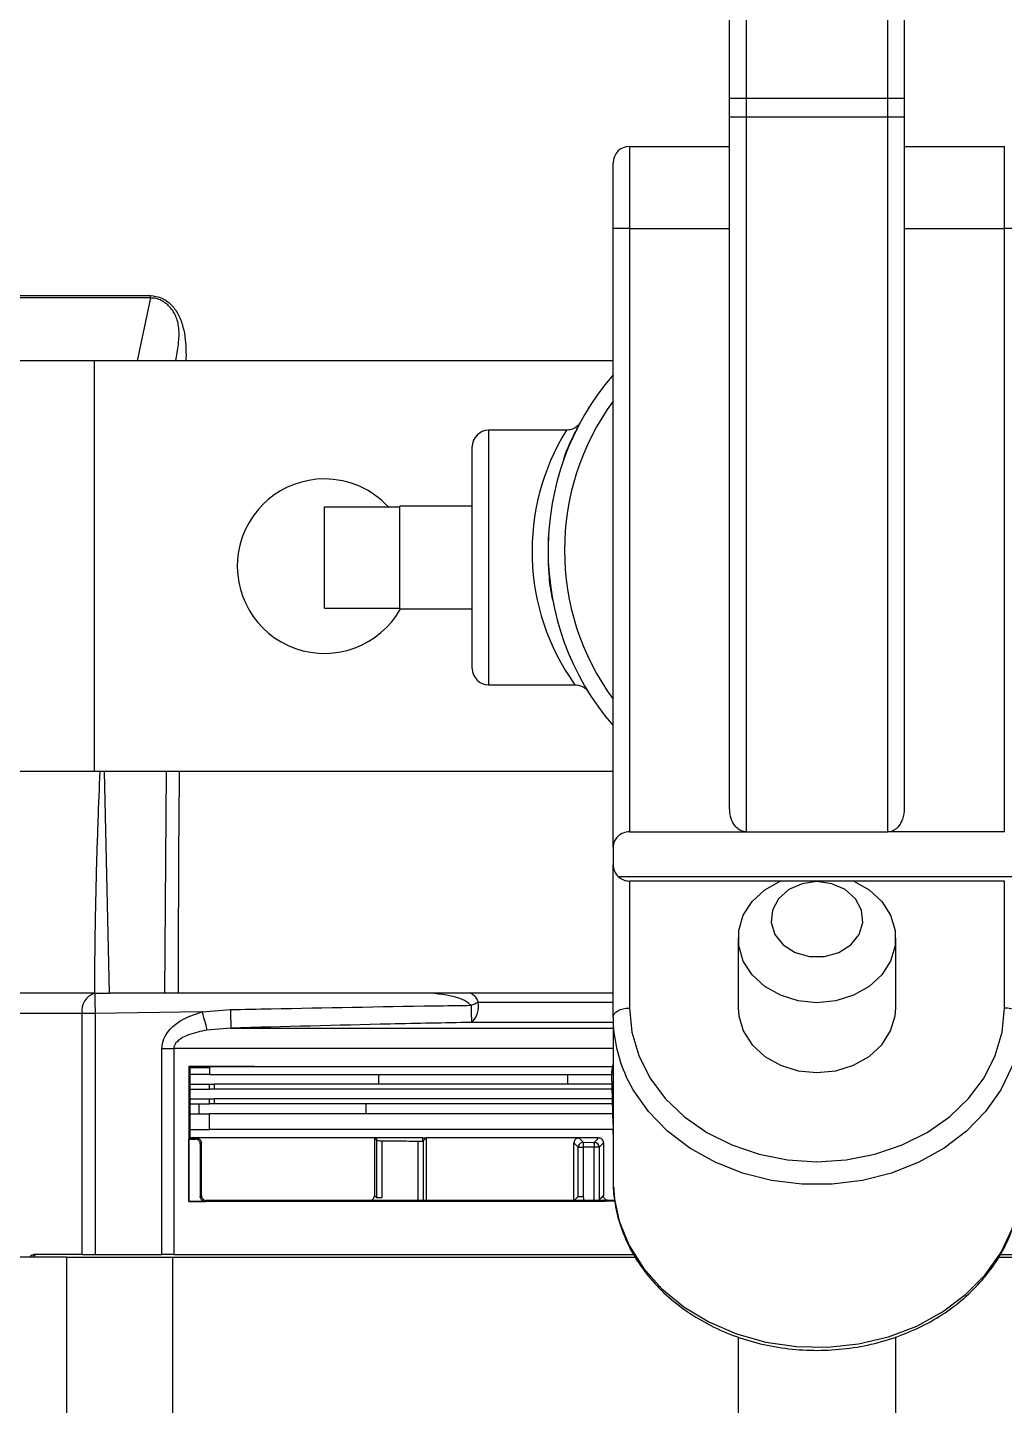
# Model space of a CAD drawing. Extents: x 7 to 113, y 1 to 87.
# Drawn here: x 46.604 to 49.579, y 72.85 to 77.045 of the extents above; entities that cross this region are included whole.
import ezdxf

# ---------------------------------------------------------------- set-up
doc = ezdxf.new("R2010")
doc.units = 0
doc.header["$MEASUREMENT"] = 0
doc.layers.add('OBJECT', color=7, linetype='CONTINUOUS')

msp = doc.modelspace()

# ---------------------------------------------------------------- linework, layer by layer
at = {"layer": 'OBJECT'}
for p, q in [((48.7923, 77.5798), (48.7923, 76.8298)), ((49.2243, 76.8298), (49.2243, 77.5798)), ((48.7423, 76.8298), (48.7423, 77.5298)), ((49.2743, 77.5298), (49.2743, 76.8298)), ((48.7423, 76.8298), (48.7923, 76.8298)), ((48.7423, 76.7732), (48.7423, 76.8298)), ((48.7923, 76.8298), (49.2243, 76.8298)), ((48.7923, 76.8298), (48.7923, 76.7732)), ((49.2243, 76.7732), (49.2243, 76.8298)), ((49.2243, 76.8298), (49.2743, 76.8298)), ((49.2743, 76.8298), (49.2743, 76.7732)), ((48.7423, 74.6681), (48.7423, 76.7732)), ((48.7423, 76.7732), (48.7923, 76.7732)), ((48.7923, 76.7732), (49.2243, 76.7732)), ((48.7923, 76.7732), (48.7923, 74.5965)), ((49.2243, 74.5965), (49.2243, 76.7732)), ((49.2243, 76.7732), (49.2743, 76.7732)), ((49.2743, 76.7732), (49.2743, 74.6681)), ((48.4373, 76.6828), (48.4373, 76.4328)), ((48.4373, 76.6828), (48.7423, 76.6828)), ((49.2743, 76.6828), (49.5793, 76.6828)), ((49.5793, 76.4328), (49.5793, 76.6828)), ((48.3873, 76.4328), (48.3873, 76.6328)), ((48.3873, 74.5496), (48.3873, 76.4328)), ((48.4373, 76.4328), (48.3873, 76.4328)), ((48.4373, 76.4328), (48.4373, 74.5965)), ((48.4373, 76.4328), (48.7423, 76.4328)), ((49.2743, 76.4328), (49.5793, 76.4328)), ((49.5793, 74.5965), (49.5793, 76.4328)), ((49.6293, 76.4328), (49.5793, 76.4328)), ((46.9781, 76.2218), (46.9377, 76.0303)), ((46.9781, 76.2218), (46.9786, 76.2289)), ((46.8083, 76.0303), (45.1203, 76.0303)), ((46.8083, 74.7803), (46.8083, 76.0303)), ((48.3873, 76.0303), (46.8083, 76.0303)), ((48.245, 75.8191), (48.0083, 75.8191)), ((48.0083, 75.8191), (48.0083, 75.0441)), ((47.9583, 75.0941), (47.9583, 75.7691)), ((47.9583, 75.5876), (47.7383, 75.5876)), ((47.7383, 75.5856), (47.7383, 75.5876)), ((47.5083, 75.2776), (47.5083, 75.5856)), ((47.5083, 75.5856), (47.7383, 75.5856)), ((47.7383, 75.4565), (47.7383, 75.5856)), ((47.7383, 75.4067), (47.7383, 75.4565)), ((47.7383, 75.2776), (47.7383, 75.4067)), ((47.5083, 75.2776), (47.7383, 75.2776)), ((47.7383, 75.2756), (47.7383, 75.2776)), ((47.7383, 75.2756), (47.9583, 75.2756)), ((48.0083, 75.0441), (48.27, 75.0441)), ((46.8083, 74.7803), (45.1203, 74.7803)), ((48.3873, 74.7803), (46.8083, 74.7803)), ((46.8534, 74.1053), (46.8385, 74.7803)), ((47.0258, 74.7803), (47.0211, 74.1053)), ((48.4373, 74.5965), (48.7923, 74.5965)), ((48.7923, 74.5965), (49.2243, 74.5965)), ((49.5793, 74.5965), (49.2243, 74.5965)), ((48.3873, 74.5496), (48.3873, 74.4968)), ((48.3873, 74.0314), (48.3873, 74.4968)), ((48.4031, 74.4604), (49.6135, 74.4604)), ((49.5793, 74.4468), (48.4373, 74.4468)), ((48.4373, 74.4468), (48.4373, 74.06)), ((49.5793, 74.06), (49.5793, 74.4468)), ((48.7683, 74.2728), (48.7683, 74.06)), ((49.2483, 74.06), (49.2483, 74.2728)), ((46.8089, 74.1053), (46.2857, 74.1053)), ((47.0211, 74.1053), (46.8534, 74.1053)), ((48.3873, 74.1053), (47.0628, 74.1053)), ((47.9767, 74.0783), (48.3873, 74.0783)), ((46.7703, 74.0433), (46.3084, 74.0433)), ((46.8098, 74.0433), (46.7703, 74.0433)), ((46.7703, 73.3095), (46.7703, 74.0433)), ((47.1354, 74.0485), (46.8098, 74.0433)), ((46.8098, 74.0433), (46.8098, 73.3095)), ((47.1354, 74.0485), (47.2217, 74.0553)), ((47.2234, 73.999), (47.1505, 73.9928)), ((47.2234, 73.999), (48.3873, 73.999)), ((48.3873, 74.0164), (47.9559, 74.0164)), ((48.3873, 74.0314), (48.3873, 73.9058)), ((47.0132, 73.937), (47.0494, 73.937)), ((47.0132, 73.3095), (47.0132, 73.937)), ((47.0494, 73.937), (47.0494, 73.3095)), ((48.3873, 73.937), (47.0494, 73.937)), ((47.095, 73.8828), (47.0983, 73.8795)), ((47.095, 73.8828), (47.095, 73.4711)), ((47.0978, 73.8795), (47.0983, 73.8795)), ((47.0978, 73.8795), (47.0978, 73.6645)), ((47.0983, 73.8795), (47.1583, 73.8795)), ((47.1583, 73.8822), (47.1583, 73.8582)), ((47.1583, 73.8822), (48.3859, 73.8822)), ((48.3833, 73.8654), (48.3873, 73.8884)), ((48.3873, 73.9058), (48.3873, 73.5358)), ((47.1583, 73.8582), (47.0978, 73.8582)), ((47.0978, 73.8282), (47.1583, 73.8282)), ((47.1583, 73.8582), (48.3833, 73.8582)), ((47.1583, 73.8133), (47.1583, 73.8282)), ((47.1583, 73.8282), (47.172, 73.8282)), ((47.172, 73.8282), (47.172, 73.8133)), ((48.3841, 73.8282), (47.172, 73.8282)), ((47.6735, 73.8282), (47.6735, 73.8582)), ((48.2491, 73.8282), (48.2491, 73.8582)), ((48.3833, 73.8598), (48.3833, 73.865)), ((48.3873, 73.8582), (48.3833, 73.8582)), ((48.3873, 73.7055), (48.3834, 73.8566)), ((47.0978, 73.8133), (47.1583, 73.8133)), ((47.172, 73.8133), (47.1583, 73.8133)), ((48.3845, 73.8133), (47.172, 73.8133)), ((47.0978, 73.7833), (47.1583, 73.7833)), ((47.0978, 73.7684), (47.1583, 73.7684)), ((47.1269, 73.7384), (47.1269, 73.7684)), ((47.1583, 73.7684), (47.1583, 73.7833)), ((47.1583, 73.7833), (47.172, 73.7833)), ((47.172, 73.7684), (47.1583, 73.7684)), ((47.172, 73.7833), (47.172, 73.7684)), ((48.3853, 73.7833), (47.172, 73.7833)), ((48.3857, 73.7684), (47.172, 73.7684)), ((47.6352, 73.7384), (47.6352, 73.7684)), ((47.0978, 73.7384), (47.1583, 73.7384)), ((47.1583, 73.6904), (47.1583, 73.7384)), ((48.3865, 73.7384), (47.1583, 73.7384)), ((47.0951, 73.4712), (47.0951, 73.6612)), ((47.0978, 73.6904), (47.1583, 73.6904)), ((47.0983, 73.6645), (47.0978, 73.6645)), ((47.0983, 73.6645), (47.0983, 73.6644)), ((47.0983, 73.6645), (47.0994, 73.6645)), ((47.1183, 73.6645), (47.0994, 73.6645)), ((47.1151, 73.6612), (47.1183, 73.6644)), ((47.1333, 73.6645), (47.1183, 73.6645)), ((47.1183, 73.6644), (47.1183, 73.6645)), ((47.1183, 73.6644), (47.1183, 73.6644)), ((47.6604, 73.6645), (47.1333, 73.6645)), ((48.3877, 73.6904), (47.1583, 73.6904)), ((47.6604, 73.6645), (47.6604, 73.4896)), ((47.6683, 73.6645), (47.6604, 73.6645)), ((47.6682, 73.6567), (47.6683, 73.6645)), ((47.8083, 73.6645), (47.6683, 73.6645)), ((47.8082, 73.6552), (47.8083, 73.6645)), ((47.8083, 73.6645), (47.818, 73.6645)), ((48.2683, 73.6645), (47.818, 73.6645)), ((47.818, 73.6645), (47.818, 73.4745)), ((48.2833, 73.6645), (48.2683, 73.6645)), ((48.3433, 73.6645), (48.3433, 73.6645)), ((48.3865, 73.6904), (48.3873, 73.6606)), ((47.1333, 73.6492), (47.1301, 73.6459)), ((47.1301, 73.6459), (47.1301, 73.4865)), ((47.1333, 73.6492), (47.1333, 73.6497)), ((47.1333, 73.6497), (47.1333, 73.6497)), ((47.1333, 73.4897), (47.1333, 73.6492)), ((47.6679, 73.482), (47.6679, 73.6568)), ((47.6679, 73.6568), (47.6682, 73.6567)), ((47.6829, 73.6563), (47.6829, 73.482)), ((47.7937, 73.4745), (47.7937, 73.655)), ((47.8082, 73.6552), (47.8087, 73.6553)), ((47.8087, 73.6553), (47.8087, 73.4745)), ((48.2683, 73.4745), (48.2683, 73.6494)), ((48.2813, 73.6363), (48.2963, 73.6363)), ((48.2813, 73.486), (48.2813, 73.6363)), ((48.3298, 73.6361), (48.2963, 73.6363)), ((48.2963, 73.6363), (48.2963, 73.486)), ((48.3298, 73.476), (48.3298, 73.6361)), ((48.3448, 73.6361), (48.3298, 73.6361)), ((48.3583, 73.6495), (48.3448, 73.6361)), ((48.3448, 73.6361), (48.3448, 73.476)), ((48.3583, 73.6494), (48.3583, 73.6495)), ((48.3583, 73.6494), (48.3583, 73.4895)), ((48.3873, 73.5358), (48.3879, 73.5143)), ((47.095, 73.4711), (47.0951, 73.4712)), ((47.1301, 73.4865), (47.1333, 73.4897)), ((47.1333, 73.4892), (47.1333, 73.4897)), ((47.1484, 73.4745), (47.1483, 73.4745)), ((47.3683, 73.4745), (47.3683, 73.4745)), ((47.3833, 73.4745), (47.3683, 73.4745)), ((47.3764, 73.4745), (47.3683, 73.4745)), ((48.3912, 73.4745), (47.3833, 73.4745)), ((47.6604, 73.4896), (47.6679, 73.482)), ((47.6829, 73.482), (47.6679, 73.482)), ((48.2683, 73.4729), (48.2813, 73.486)), ((48.2813, 73.486), (48.2963, 73.486)), ((48.2963, 73.486), (48.2982, 73.4745)), ((48.3583, 73.4894), (48.3583, 73.4895)), ((46.7234, 73.3013), (46.5714, 73.3013)), ((46.7703, 73.3095), (46.6233, 73.3095)), ((46.7234, 72.7213), (46.7234, 73.3013)), ((46.7234, 73.3013), (47.0467, 73.3013)), ((46.7703, 73.3095), (46.8098, 73.3095)), ((46.8098, 73.3095), (47.0132, 73.3095)), ((47.0467, 72.7213), (47.0467, 73.3013)), ((47.0467, 73.3013), (48.4552, 73.3013)), ((47.0494, 73.3095), (48.4496, 73.3095)), ((49.5622, 73.3013), (50.97, 73.3013)), ((49.5674, 73.3095), (50.9673, 73.3095)), ((48.7683, 73.0594), (48.7683, 72.5011)), ((49.2483, 72.5011), (49.2483, 73.0587))]:
    msp.add_line(p, q, dxfattribs=at)
at = {"layer": 'OBJECT', "flags": 128}
for points in [[(49.1201, 74.4468), (49.1675, 74.42), (49.2058, 74.3845), (49.2327, 74.3426), (49.2466, 74.2965), (49.2466, 74.2491), (49.2327, 74.2031), (49.2058, 74.1612), (49.1675, 74.1257), (49.1199, 74.0988), (49.0658, 74.082), (49.0083, 74.0762), (48.9509, 74.082), (48.8968, 74.0988), (48.8492, 74.1257), (48.8108, 74.1612), (48.7839, 74.2031), (48.7701, 74.2491), (48.7701, 74.2965), (48.7839, 74.3426), (48.8108, 74.3845), (48.8492, 74.42), (48.8966, 74.4468)], [(49.0083, 74.4449), (48.9629, 74.4387), (48.9223, 74.4207), (48.8911, 74.3929), (48.8726, 74.3584), (48.8688, 74.3207), (48.8801, 74.2841), (48.9053, 74.2525), (48.9417, 74.2293), (48.9853, 74.2171), (49.0314, 74.2171), (49.075, 74.2293), (49.1113, 74.2525), (49.1365, 74.2841), (49.1478, 74.3207), (49.144, 74.3584), (49.1255, 74.3929), (49.0943, 74.4207), (49.0538, 74.4387), (49.0083, 74.4449)], [(47.1354, 74.0485), (47.1378, 74.0396), (47.1402, 74.0309), (47.1425, 74.0225), (47.1446, 74.0148), (47.1465, 74.0078), (47.1481, 74.0017), (47.1495, 73.9967), (47.1505, 73.9928)], [(48.3873, 74.0314), (48.3883, 74.037), (48.3911, 74.0423), (48.3958, 74.0473), (48.402, 74.0516), (48.4095, 74.0552), (48.4182, 74.0579), (48.4276, 74.0595), (48.4373, 74.06)], [(48.4373, 74.06), (48.4444, 73.9869), (48.4653, 73.9155), (48.4996, 73.8477), (48.5464, 73.7851), (48.6046, 73.7293), (48.6727, 73.6816), (48.7491, 73.6433), (48.8319, 73.6152), (48.919, 73.5981), (49.0083, 73.5923), (49.0976, 73.5981), (49.1848, 73.6152), (49.2676, 73.6433), (49.344, 73.6816), (49.4121, 73.7293), (49.4703, 73.7851), (49.5171, 73.8477), (49.5514, 73.9155), (49.5723, 73.9869), (49.5793, 74.06)], [(48.7683, 74.06), (48.7701, 74.0364), (48.7839, 73.9903), (48.8108, 73.9484), (48.8492, 73.9129), (48.8968, 73.886), (48.9509, 73.8692), (49.0083, 73.8635)], [(49.0083, 73.8635), (49.0658, 73.8692), (49.1199, 73.886), (49.1675, 73.9129), (49.2058, 73.9484), (49.2327, 73.9903), (49.2466, 74.0364), (49.2483, 74.06)], [(49.6293, 74.0314), (49.6284, 74.037), (49.6255, 74.0423), (49.6209, 74.0473), (49.6147, 74.0516), (49.6071, 74.0552), (49.5985, 74.0579), (49.5891, 74.0595), (49.5793, 74.06)], [(49.6116, 73.9107), (49.6017, 73.8814), (49.5678, 73.8107), (49.5214, 73.7448), (49.4636, 73.6854), (49.3955, 73.6337), (49.3188, 73.5908), (49.2352, 73.5578), (49.1465, 73.5354), (49.0547, 73.5241), (48.9619, 73.5241), (48.8701, 73.5354), (48.7814, 73.5578), (48.6978, 73.5908), (48.6211, 73.6337), (48.5531, 73.6854), (48.4952, 73.7448), (48.4488, 73.8107), (48.4276, 73.8511)], [(47.0951, 73.6612), (47.0973, 73.6635), (47.0983, 73.6644)], [(47.6604, 73.6645), (47.6609, 73.664), (47.6618, 73.6631), (47.6636, 73.6612), (47.6654, 73.6594), (47.6663, 73.6585), (47.6679, 73.6568)], [(47.818, 73.6645), (47.8175, 73.6639), (47.8153, 73.6618), (47.8142, 73.6607), (47.8131, 73.6596), (47.8109, 73.6574), (47.8098, 73.6564), (47.8087, 73.6553)], [(48.2833, 73.6645), (48.2841, 73.6637), (48.2872, 73.6605), (48.292, 73.6557), (48.2964, 73.6513)], [(48.3299, 73.6511), (48.3303, 73.6515), (48.3335, 73.6547), (48.3384, 73.6596), (48.3433, 73.6645)], [(48.2813, 73.6363), (48.2769, 73.6408), (48.272, 73.6456), (48.2683, 73.6494)], [(48.2964, 73.6513), (48.2964, 73.651), (48.2964, 73.6501), (48.2964, 73.6487), (48.2963, 73.6468), (48.2963, 73.6445), (48.2963, 73.642), (48.2963, 73.6392), (48.2963, 73.6363)], [(48.2964, 73.6513), (48.3264, 73.6511), (48.3299, 73.6511)], [(48.3299, 73.6511), (48.3299, 73.6508), (48.3299, 73.6499), (48.3299, 73.6485), (48.3299, 73.6466), (48.3299, 73.6443), (48.3299, 73.6418), (48.3299, 73.639), (48.3298, 73.6361)], [(48.3879, 73.5143), (48.3901, 73.4877), (48.4063, 73.4111), (48.4365, 73.3375), (48.48, 73.2685), (48.5358, 73.2057), (48.6027, 73.1506), (48.6791, 73.1045), (48.7631, 73.0685), (48.8528, 73.0433), (48.9462, 73.0297), (49.041, 73.0278), (49.135, 73.0378), (49.2261, 73.0594), (49.3121, 73.0921), (49.391, 73.1352), (49.461, 73.1876), (49.5205, 73.2481), (49.568, 73.3154), (49.6024, 73.3877), (49.623, 73.4636), (49.6293, 73.5358)], [(47.1483, 73.4745), (47.1475, 73.4737), (47.1451, 73.4712)]]:
    msp.add_lwpolyline(points, dxfattribs=at)
at = {"layer": 'OBJECT'}
for centre, radius, start, end in [((48.4373, 76.6328), 0.05, 90, 180), ((49.0083, 75.4538), 0.819, 139.3094, 220.6906), ((49.0083, 75.4538), 0.769, 143.8565, 216.1435), ((48.0083, 75.7691), 0.05, 90, 180), ((48.8401, 75.4511), 0.6997, 148.268, 215.4449), ((47.5083, 75.4053), 0.2655, 90, 330.7571), ((47.5083, 75.4053), 0.2655, 42.773, 90), ((48.0083, 75.0941), 0.05, 180, 270), ((48.4373, 74.4968), 0.05, 180, 226.8214), ((48.4373, 74.4968), 0.05, 226.8214, 270), ((46.8251, 74.0522), 0.0556, 107.1156, 189.1916), ((96.1186, 74.8813), 49.316, 180.9016, 180.97362), ((47.7994, 74.4469), 0.4091, 292.3442, 295.6976), ((47.9118, 74.0657), 0.0662, 311.8358, 10.9779), ((64.1028, 74.5221), 16.8876, 181.58369, 181.77508), ((60.5892, 74.2934), 12.6363, 181.01937, 181.25597), ((48.8174, 74.0329), 0.4301, 180.2015, 204.9991), ((48.5033, 73.865), 0.12, 179.8086, 180), ((48.5033, 73.8598), 0.12, 180, 180.7501), ((48.5033, 73.8598), 0.12, 180.7501, 181.5), ((48.2963, 73.6363), 0.015, 89.7105, 179.9532), ((48.3298, 73.6361), 0.015, 0.0453, 89.6349)]:
    msp.add_arc(centre, radius, start, end, dxfattribs=at)
for centre, major_axis, ratio, start_param, end_param in [((48.4373, 74.5496), (0.05, 0), 0.938361, 1.570796, 3.141593), ((47.8899, 71.7957), (2.3412, 0), 0.904333, 1.356713, 1.358461)]:
    msp.add_ellipse(centre, major_axis=major_axis, ratio=ratio, start_param=start_param, end_param=end_param, dxfattribs=at)
for points, knots in [([(46.9781, 76.2218), (46.8726, 76.2218), (46.6615, 76.2217), (46.4865, 76.2218), (46.3989, 76.2218)], [0, 0, 0, 0, 0.499778, 1, 1, 1, 1]), ([(46.3995, 76.2289), (46.487, 76.2289), (46.662, 76.229), (46.873, 76.2289), (46.9786, 76.2289)], [0, 0, 0, 0, 0.5000027, 1, 1, 1, 1]), ([(47.0554, 76.0303), (47.0558, 76.0323), (47.0593, 76.0511), (47.0649, 76.086), (47.0668, 76.1324), (47.057, 76.1653), (47.0452, 76.1854), (47.0346, 76.1977), (47.0217, 76.2083), (47.0075, 76.2162), (46.9924, 76.2211), (46.9824, 76.2216), (46.9781, 76.2218)], [0, 0, 0, 0, 0.0239696, 0.221866, 0.4128516, 0.5596247, 0.6263244, 0.7067857, 0.7716437, 0.8534734, 0.9365365, 1, 1, 1, 1]), ([(46.9786, 76.2289), (46.989, 76.2275), (47.01, 76.2249), (47.0381, 76.2063), (47.061, 76.1787), (47.0807, 76.1316), (47.0869, 76.0798), (47.0866, 76.0419), (47.0865, 76.0303)], [0, 0, 0, 0, 0.1454038, 0.2910572, 0.4333395, 0.582158, 0.8724627, 1, 1, 1, 1]), ([(48.235, 75.7217), (48.2358, 75.7248), (48.2475, 75.7658), (48.2671, 75.8019), (48.2833, 75.8351), (48.2866, 75.8411), (48.2883, 75.8441)], [0, 0, 0, 0, 0.03785, 0.511788, 0.755951, 1, 1, 1, 1]), ([(48.2803, 75.8343), (48.2787, 75.8326), (48.2731, 75.8267), (48.2608, 75.8205), (48.25, 75.8197), (48.2449, 75.8194)], [0, 0, 0, 0, 0.179336, 0.61954, 1, 1, 1, 1]), ([(48.204, 75.3013), (48.2034, 75.3043), (48.1977, 75.3294), (48.1891, 75.398), (48.1906, 75.4636), (48.1916, 75.5044)], [0, 0, 0, 0, 0.0484014, 0.4076006, 1, 1, 1, 1]), ([(48.27, 75.0437), (48.2732, 75.0438), (48.2803, 75.0439), (48.2903, 75.0405), (48.2984, 75.0363), (48.3023, 75.0329), (48.3038, 75.0316)], [0, 0, 0, 0, 0.258862, 0.576505, 0.843013, 1, 1, 1, 1]), ([(48.3129, 75.0211), (48.3131, 75.021), (48.3138, 75.0198), (48.3123, 75.0221), (48.3071, 75.0311), (48.3043, 75.0358)], [0, 0, 0, 0, 0.078613, 0.511418, 1, 1, 1, 1]), ([(46.8089, 74.1053), (46.8091, 74.1603), (46.8096, 74.2751), (46.8133, 74.4497), (46.8185, 74.6198), (46.8229, 74.7299), (46.8249, 74.7803)], [0, 0, 0, 0, 0.24402, 0.510283, 0.77599, 1, 1, 1, 1]), ([(47.066, 74.7803), (47.0655, 74.7345), (47.0642, 74.599), (47.0631, 74.374), (47.0629, 74.1949), (47.0628, 74.1053)], [0, 0, 0, 0, 0.2038318, 0.6019161, 1, 1, 1, 1]), ([(48.7923, 74.5965), (48.7879, 74.597), (48.779, 74.598), (48.7659, 74.6061), (48.7532, 74.621), (48.744, 74.6428), (48.7429, 74.6598), (48.7423, 74.6681)], [0, 0, 0, 0, 0.138343, 0.27604, 0.470202, 0.74205, 1, 1, 1, 1]), ([(49.2743, 74.6681), (49.2733, 74.6568), (49.2717, 74.638), (49.26, 74.616), (49.2474, 74.6035), (49.2352, 74.5974), (49.2275, 74.5968), (49.2243, 74.5965)], [0, 0, 0, 0, 0.350281, 0.585229, 0.760499, 0.899707, 1, 1, 1, 1]), ([(46.8089, 74.1053), (46.8146, 74.1053), (46.8259, 74.1053), (46.842, 74.1053), (46.851, 74.1053), (46.8534, 74.1053)], [0, 0, 0, 0, 0.425023, 0.850044, 1, 1, 1, 1]), ([(47.0628, 74.1053), (47.0595, 74.1053), (47.0505, 74.1053), (47.0359, 74.1053), (47.0252, 74.1053), (47.0211, 74.1053)], [0, 0, 0, 0, 0.263884, 0.723096, 1, 1, 1, 1]), ([(47.9549, 74.0685), (47.9502, 74.0723), (47.9303, 74.0883), (47.8883, 74.0983), (47.8534, 74.1031), (47.8374, 74.1053)], [0, 0, 0, 0, 0.142492, 0.608092, 1, 1, 1, 1]), ([(47.9553, 74.1053), (47.9588, 74.1027), (47.968, 74.0958), (47.9734, 74.085), (47.9767, 74.0783)], [0, 0, 0, 0, 0.3727138, 1, 1, 1, 1]), ([(47.0132, 73.937), (47.0145, 73.947), (47.0169, 73.9667), (47.0369, 73.9965), (47.0752, 74.0282), (47.1126, 74.0408), (47.1354, 74.0485)], [0, 0, 0, 0, 0.167941, 0.334633, 0.594445, 1, 1, 1, 1]), ([(47.2217, 74.0553), (47.263, 74.0562), (47.4696, 74.0606), (47.714, 74.065), (47.9171, 74.068), (47.9549, 74.0685)], [0, 0, 0, 0, 0.169099, 0.845499, 1, 1, 1, 1]), ([(47.9559, 74.0164), (47.8733, 74.0148), (47.6291, 74.0099), (47.3849, 74.0033), (47.2234, 73.999)], [0, 0, 0, 0, 0.33844, 1, 1, 1, 1]), ([(47.1505, 73.9928), (47.1315, 73.9891), (47.1059, 73.984), (47.0744, 73.9698), (47.0587, 73.959), (47.051, 73.9467), (47.0494, 73.9406), (47.0494, 73.9376), (47.0494, 73.937)], [0, 0, 0, 0, 0.476054, 0.640497, 0.854535, 0.926507, 0.987724, 1, 1, 1, 1]), ([(47.095, 73.8828), (47.2008, 73.8827), (47.4127, 73.8826), (47.7572, 73.8824), (48.0823, 73.8823), (48.2961, 73.8823), (48.3863, 73.8823)], [0, 0, 0, 0, 0.267888, 0.536631, 0.804519, 1, 1, 1, 1]), ([(47.0951, 73.6612), (47.098, 73.6612), (47.1039, 73.6612), (47.1106, 73.6612), (47.1143, 73.6612), (47.1151, 73.6612)], [0, 0, 0, 0, 0.44189, 0.883774, 1, 1, 1, 1]), ([(47.1183, 73.6644), (47.1171, 73.6644), (47.1104, 73.6644), (47.1038, 73.6644), (47.0983, 73.6644)], [0, 0, 0, 0, 0.1730775, 1, 1, 1, 1]), ([(47.1301, 73.6459), (47.13, 73.6474), (47.1297, 73.6504), (47.1277, 73.6545), (47.1247, 73.6579), (47.1204, 73.6606), (47.117, 73.661), (47.1151, 73.6612)], [0, 0, 0, 0, 0.172261, 0.344036, 0.527768, 0.740235, 1, 1, 1, 1]), ([(47.1183, 73.6644), (47.1199, 73.6643), (47.1229, 73.664), (47.1275, 73.6616), (47.1311, 73.6578), (47.133, 73.6535), (47.1332, 73.6507), (47.1333, 73.6496)], [0, 0, 0, 0, 0.209426, 0.41817, 0.637117, 0.857381, 1, 1, 1, 1]), ([(48.2833, 73.6645), (48.2821, 73.6644), (48.2792, 73.6642), (48.275, 73.6623), (48.2713, 73.6588), (48.2688, 73.6544), (48.2685, 73.651), (48.2683, 73.6494)], [0, 0, 0, 0, 0.154512, 0.370359, 0.58189, 0.790898, 1, 1, 1, 1]), ([(48.3433, 73.6645), (48.3408, 73.6645), (48.3308, 73.6645), (48.3108, 73.6645), (48.2933, 73.6645), (48.2833, 73.6645)], [0, 0, 0, 0, 0.125776, 0.500813, 1, 1, 1, 1]), ([(48.3583, 73.6495), (48.3582, 73.6506), (48.3581, 73.6534), (48.3563, 73.6576), (48.3529, 73.6614), (48.3483, 73.664), (48.345, 73.6643), (48.3433, 73.6645)], [0, 0, 0, 0, 0.139108, 0.354907, 0.570672, 0.785286, 1, 1, 1, 1]), ([(47.1333, 73.6496), (47.1333, 73.6495), (47.1333, 73.6494), (47.1333, 73.6492), (47.1333, 73.6492)], [0, 0, 0, 0, 0.756227, 1, 1, 1, 1]), ([(47.6682, 73.6567), (47.6687, 73.6567), (47.6697, 73.6566), (47.6731, 73.6565), (47.6777, 73.6563), (47.6811, 73.6563), (47.6829, 73.6563)], [0, 0, 0, 0, 0.2461302, 0.4922535, 0.7383508, 1, 1, 1, 1]), ([(47.6829, 73.6563), (47.7014, 73.656), (47.7325, 73.6557), (47.7694, 73.6553), (47.7879, 73.6551), (47.7937, 73.655)], [0, 0, 0, 0, 0.499117, 0.842425, 1, 1, 1, 1]), ([(47.7937, 73.655), (47.7954, 73.655), (47.7988, 73.655), (47.8032, 73.655), (47.8066, 73.6551), (47.8077, 73.6551), (47.8082, 73.6552)], [0, 0, 0, 0, 0.25593, 0.512166, 0.768479, 1, 1, 1, 1]), ([(48.3893, 73.5135), (48.3901, 73.4968), (48.3923, 73.4558), (48.41, 73.3916), (48.4399, 73.3227), (48.4816, 73.2581), (48.5337, 73.199), (48.5953, 73.1466), (48.6653, 73.1019), (48.7423, 73.0659), (48.8246, 73.0393), (48.9107, 73.0227), (48.9988, 73.0164), (49.0872, 73.0205), (49.174, 73.035), (49.2575, 73.0596), (49.3361, 73.0938), (49.4082, 73.1371), (49.4721, 73.1886), (49.5267, 73.2472), (49.5706, 73.3117), (49.6033, 73.3808), (49.6227, 73.4529), (49.6309, 73.5052), (49.6289, 73.5328), (49.6286, 73.5359)], [0, 0, 0, 0, 0.0307186, 0.0759109, 0.1211528, 0.1665302, 0.2120877, 0.2578266, 0.303719, 0.3497253, 0.3958087, 0.4419419, 0.4881084, 0.5343005, 0.5805154, 0.6267501, 0.6729965, 0.719237, 0.7654402, 0.8115602, 0.8575413, 0.9033322, 0.9489061, 0.99428, 1, 1, 1, 1]), ([(47.3834, 73.4713), (47.3618, 73.4713), (47.3186, 73.4713), (47.2549, 73.4712), (47.1799, 73.4712), (47.1272, 73.4711), (47.095, 73.4711)], [0, 0, 0, 0, 0.218765, 0.43753, 0.656295, 1, 1, 1, 1]), ([(47.0951, 73.4712), (47.1067, 73.4712), (47.1233, 73.4712), (47.1401, 73.4712), (47.1451, 73.4712)], [0, 0, 0, 0, 0.701382, 1, 1, 1, 1]), ([(47.1451, 73.4712), (47.143, 73.4715), (47.1389, 73.472), (47.1342, 73.4756), (47.1312, 73.4801), (47.1302, 73.4839), (47.1301, 73.486), (47.1301, 73.4865)], [0, 0, 0, 0, 0.292379, 0.559789, 0.754512, 0.950188, 1, 1, 1, 1]), ([(47.1333, 73.4897), (47.1333, 73.4896), (47.1333, 73.4894), (47.1333, 73.4892), (47.1333, 73.4892)], [0, 0, 0, 0, 0.6344867, 1, 1, 1, 1]), ([(47.1333, 73.4892), (47.1335, 73.4875), (47.1339, 73.4842), (47.1368, 73.4794), (47.141, 73.476), (47.1452, 73.4746), (47.1475, 73.4745), (47.1483, 73.4745)], [0, 0, 0, 0, 0.220251, 0.440262, 0.662932, 0.885711, 1, 1, 1, 1]), ([(47.3683, 73.4745), (47.352, 73.4745), (47.3143, 73.4745), (47.2404, 73.4745), (47.1842, 73.4745), (47.1484, 73.4745)], [0, 0, 0, 0, 0.2183231, 0.5030555, 1, 1, 1, 1]), ([(48.3927, 73.4717), (48.3178, 73.4716), (48.1523, 73.4716), (47.9001, 73.4715), (47.6364, 73.4714), (47.4677, 73.4713), (47.3834, 73.4713)], [0, 0, 0, 0, 0.21259, 0.470148, 0.735074, 1, 1, 1, 1]), ([(47.6454, 73.4745), (47.6472, 73.4746), (47.6508, 73.475), (47.6555, 73.478), (47.6589, 73.4823), (47.6603, 73.4865), (47.6604, 73.4889), (47.6604, 73.4896)], [0, 0, 0, 0, 0.238416, 0.477119, 0.706238, 0.916874, 1, 1, 1, 1]), ([(48.3448, 73.476), (48.3492, 73.4803), (48.3536, 73.4846), (48.3583, 73.4894), (48.3583, 73.4894)], [0, 0, 0, 0, 0.999969, 1, 1, 1, 1]), ([(48.3733, 73.4745), (48.3722, 73.4745), (48.3695, 73.4747), (48.3653, 73.4765), (48.3614, 73.4799), (48.3588, 73.4844), (48.3585, 73.4877), (48.3583, 73.4894)], [0, 0, 0, 0, 0.139019, 0.354778, 0.570512, 0.785205, 1, 1, 1, 1]), ([(46.61, 73.3013), (46.6101, 73.3016), (46.6108, 73.3035), (46.6136, 73.3063), (46.6181, 73.309), (46.6216, 73.3093), (46.6233, 73.3095)], [0, 0, 0, 0, 0.044433, 0.306601, 0.667852, 1, 1, 1, 1]), ([(46.6333, 73.3095), (46.6308, 73.3091), (46.6268, 73.3086), (46.6222, 73.3052), (46.6206, 73.3025), (46.6199, 73.3013)], [0, 0, 0, 0, 0.496609, 0.793918, 1, 1, 1, 1]), ([(47.0494, 73.3095), (47.0438, 73.3095), (47.0327, 73.3095), (47.0197, 73.3095), (47.0132, 73.3095)], [0, 0, 0, 0, 0.5, 1, 1, 1, 1])]:
    msp.add_open_spline(points, degree=3, knots=knots, dxfattribs=at)

doc.saveas('drawing.dxf')
